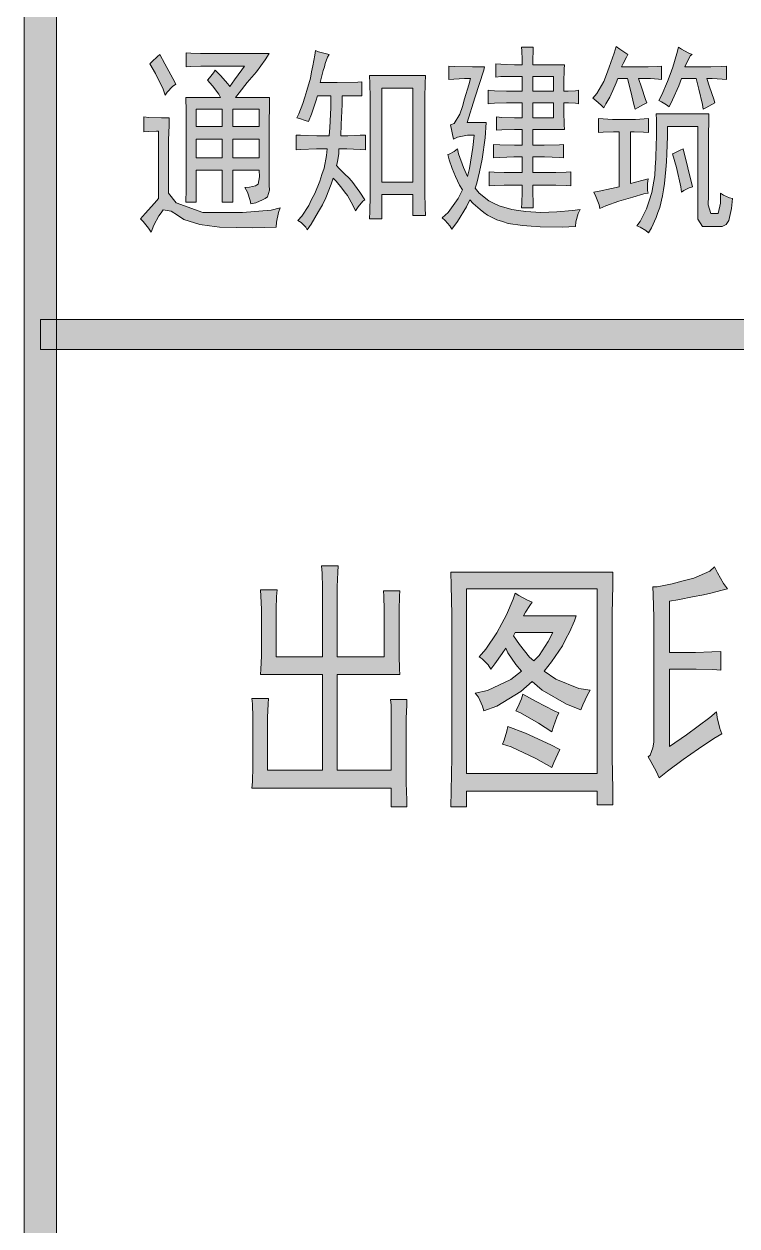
# Model space of a CAD drawing. Header units: millimetres. Extents: x 805 to 6044844, y 120 to 7887884.
# Drawn here: x 6035803 to 6037341, y 7860409 to 7863004 of the extents above; entities that cross this region are included whole.
import ezdxf

# ---------------------------------------------------------------- set-up
doc = ezdxf.new("R2010")
doc.units = ezdxf.units.MM

msp = doc.modelspace()

# ---------------------------------------------------------------- hatches: boundary and pattern name
h = msp.add_hatch(color=0)
h.dxf.hatch_style = 2
h.paths.add_polyline_path([(6035873.4, 7800292.4), (6035803.1, 7800292.4), (6035803.1, 7886384.4), (6035873.4, 7886384.4)])
h = msp.add_hatch(color=0)
h.dxf.hatch_style = 2
h.paths.add_polyline_path([(6036096.1, 7862938), (6036106.9, 7862918.1), (6036124, 7862885.9), (6036130.5, 7862874.1), (6036123.5, 7862868.7), (6036111.7, 7862856.9), (6036107.4, 7862850.5), (6036103.1, 7862862.8), (6036086.5, 7862896.6), (6036074.7, 7862918.1), (6036079.5, 7862922.9), (6036090.2, 7862933.1)])
h = msp.add_hatch(color=0)
h.paths.add_polyline_path([(6036331.7, 7862940.1), (6036323.2, 7862926.1), (6036304.4, 7862900.9), (6036294.2, 7862889.1), (6036284.5, 7862877.3), (6036267.3, 7862855.3), (6036259.3, 7862845.1), (6036332.8, 7862845.1), (6036332.3, 7862826.9), (6036331.7, 7862790.4), (6036331.7, 7862772.7), (6036331.7, 7862656.2), (6036332.3, 7862644.9), (6036328, 7862631), (6036323.2, 7862627.2), (6036317.8, 7862624), (6036302.8, 7862618.1), (6036292.6, 7862615.4), (6036291, 7862622.9), (6036285.1, 7862640.6), (6036279.7, 7862650.8), (6036289.3, 7862651.9), (6036302.2, 7862654.6), (6036304.9, 7862656.2), (6036308.1, 7862657.8), (6036310.8, 7862673.9), (6036310.3, 7862688.4), (6036253.4, 7862688.4), (6036253.4, 7862619.2), (6036230.3, 7862619.2), (6036230.3, 7862688.4), (6036174.5, 7862688.4), (6036174.5, 7862619.2), (6036152, 7862619.2), (6036152.5, 7862646.5), (6036153, 7862702.4), (6036153, 7862730.3), (6036153, 7862758.2), (6036152.5, 7862815.6), (6036152, 7862845.1), (6036226.6, 7862845.1), (6036223.3, 7862852.1), (6036209.4, 7862870.3), (6036198.6, 7862882.7), (6036202.9, 7862887.5), (6036211.5, 7862898.2), (6036215.3, 7862904.1), (6036226.6, 7862892.3), (6036242.7, 7862874.6), (6036246.9, 7862868.7), (6036257.1, 7862883.2), (6036272.7, 7862905.2), (6036278.6, 7862912.7), (6036197.6, 7862912.7), (6036184.7, 7862912.7), (6036162.7, 7862912.2), (6036153, 7862911.1), (6036153, 7862941.7), (6036162.7, 7862940.6), (6036183.6, 7862940.1), (6036194.9, 7862940.1)])
h.paths.add_polyline_path([(6036310.3, 7862715.2), (6036310.3, 7862755.5), (6036253.4, 7862755.5), (6036253.4, 7862715.2)])
h.paths.add_polyline_path([(6036230.3, 7862715.2), (6036230.3, 7862755.5), (6036174.5, 7862755.5), (6036174.5, 7862715.2)])
h.paths.add_polyline_path([(6036310.3, 7862782.9), (6036310.3, 7862819.9), (6036253.4, 7862819.9), (6036253.4, 7862782.9)])
h.paths.add_polyline_path([(6036230.3, 7862782.9), (6036230.3, 7862819.9), (6036174.5, 7862819.9), (6036174.5, 7862782.9)])
h = msp.add_hatch(color=0)
h.dxf.hatch_style = 2
h.paths.add_polyline_path([(6036394, 7862580), (6036402, 7862589.1), (6036417.1, 7862611.7), (6036423.5, 7862625.1), (6036430.5, 7862638), (6036441.2, 7862664.8), (6036445.5, 7862678.7), (6036450.3, 7862692.7), (6036455.7, 7862720.1), (6036457.3, 7862734), (6036433.7, 7862734), (6036400.4, 7862732.9), (6036390.2, 7862731.9), (6036390.2, 7862764.1), (6036399.4, 7862763.5), (6036434.8, 7862762.5), (6036461.1, 7862762.5), (6036462.7, 7862780.2), (6036464.8, 7862823.1), (6036464.8, 7862848.9), (6036435.9, 7862848.9), (6036432.6, 7862837.1), (6036423, 7862809.2), (6036416.5, 7862793.1), (6036409.6, 7862795.2), (6036397.2, 7862799.5), (6036391.3, 7862801.1), (6036395.6, 7862809.7), (6036404.7, 7862832.2), (6036409, 7862846.2), (6036413.3, 7862860.1), (6036420.8, 7862887), (6036423.5, 7862900.4), (6036426.2, 7862913.3), (6036430.5, 7862936.3), (6036432.1, 7862946.5), (6036438, 7862943.9), (6036452.5, 7862940.1), (6036461.1, 7862938), (6036457.9, 7862932.1), (6036452.5, 7862918.6), (6036450.9, 7862911.1), (6036448.7, 7862903.6), (6036444.4, 7862886.4), (6036441.8, 7862877.3), (6036478.3, 7862877.3), (6036522.8, 7862878.4), (6036531.9, 7862878.9), (6036531.9, 7862848.9), (6036489, 7862848.9), (6036489, 7862830.1), (6036487.4, 7862787.1), (6036486.3, 7862762.5), (6036501.3, 7862762.5), (6036528.2, 7862763.5), (6036539.4, 7862764.1), (6036539.4, 7862731.9), (6036528.2, 7862732.9), (6036499.7, 7862734), (6036482.5, 7862734), (6036482, 7862724.4), (6036479.3, 7862706.6), (6036477.2, 7862698.1), (6036483.1, 7862692.2), (6036496, 7862679.3), (6036502.9, 7862672.3), (6036509.9, 7862664.8), (6036527.6, 7862640.6), (6036538.4, 7862624), (6036534.1, 7862621.3), (6036523.9, 7862609.5), (6036518, 7862600.4), (6036512.1, 7862612.7), (6036500.8, 7862633.7), (6036494.4, 7862641.7), (6036488.5, 7862649.8), (6036476.1, 7862664.2), (6036469.7, 7862671.2), (6036465.9, 7862657.8), (6036454.1, 7862628.8), (6036446.6, 7862613.8), (6036438.5, 7862598.8), (6036422.4, 7862571.4), (6036413.9, 7862559.6), (6036411.2, 7862565), (6036401, 7862575.2)])
h = msp.add_hatch(color=0)
h.paths.add_polyline_path([(6036877.5, 7862916), (6036877.5, 7862927.2), (6036877, 7862946), (6036876.5, 7862953.5), (6036901.7, 7862953.5), (6036901.2, 7862946), (6036900.6, 7862927.2), (6036900.6, 7862916), (6036968.8, 7862916), (6036968.2, 7862906.3), (6036967.7, 7862877.3), (6036967.7, 7862858.5), (6036976.8, 7862858.5), (6036992.4, 7862859.6), (6036999.4, 7862860.7), (6036999.4, 7862831.7), (6036992.9, 7862832.8), (6036977.4, 7862833.3), (6036967.7, 7862833.3), (6036967.7, 7862815.1), (6036968.2, 7862786.1), (6036968.8, 7862775.9), (6036900.6, 7862775.9), (6036900.6, 7862742.1), (6036925.3, 7862742.1), (6036958, 7862743.1), (6036966.6, 7862743.7), (6036966.6, 7862715.2), (6036959.1, 7862715.8), (6036925.8, 7862716.8), (6036900.6, 7862716.8), (6036900.6, 7862683), (6036938.7, 7862683), (6036950.5, 7862683), (6036972.5, 7862684.1), (6036982.7, 7862684.6), (6036982.7, 7862654.6), (6036972.5, 7862655.1), (6036950.5, 7862656.2), (6036938.7, 7862656.2), (6036900.6, 7862656.2), (6036900.6, 7862641.7), (6036901.2, 7862617), (6036901.7, 7862606.8), (6036876.5, 7862606.8), (6036877, 7862617), (6036877.5, 7862641.7), (6036877.5, 7862656.2), (6036848.6, 7862656.2), (6036838.9, 7862656.2), (6036818, 7862655.1), (6036806.7, 7862654.6), (6036806.7, 7862684.6), (6036817.4, 7862684.1), (6036838.9, 7862683), (6036850.2, 7862683), (6036877.5, 7862683), (6036877.5, 7862716.8), (6036859.8, 7862716.8), (6036829.2, 7862715.8), (6036815.8, 7862715.2), (6036815.8, 7862743.7), (6036829.8, 7862743.1), (6036860.9, 7862742.1), (6036877.5, 7862742.1), (6036877.5, 7862775.9), (6036861.4, 7862775.9), (6036833.5, 7862775.3), (6036822.3, 7862774.3), (6036822.3, 7862803.2), (6036833.5, 7862802.2), (6036861.4, 7862801.1), (6036877.5, 7862801.1), (6036877.5, 7862833.3), (6036855, 7862833.3), (6036843.7, 7862833.3), (6036818, 7862832.8), (6036804.6, 7862831.7), (6036804.6, 7862860.7), (6036818, 7862859.6), (6036843.7, 7862858.5), (6036855, 7862858.5), (6036877.5, 7862858.5), (6036877.5, 7862890.7), (6036860.9, 7862890.7), (6036831.9, 7862890.2), (6036820.7, 7862889.1), (6036820.7, 7862918.1), (6036831.9, 7862917), (6036860.9, 7862916)])
h.paths.add_polyline_path([(6036945.2, 7862801.1), (6036945.2, 7862833.3), (6036900.6, 7862833.3), (6036900.6, 7862801.1)])
h.paths.add_polyline_path([(6036945.2, 7862858.5), (6036945.2, 7862890.7), (6036900.6, 7862890.7), (6036900.6, 7862858.5)])
h = msp.add_hatch(color=0)
h.dxf.hatch_style = 2
h.paths.add_polyline_path([(6037105.6, 7862938), (6037102.4, 7862932.1), (6037095.4, 7862918.6), (6037091.7, 7862911.1), (6037136.2, 7862911.1), (6037149.6, 7862911.1), (6037170.6, 7862912.2), (6037178.1, 7862912.7), (6037178.1, 7862884.3), (6037171.6, 7862884.8), (6037154.5, 7862885.9), (6037143.7, 7862885.9), (6037128.7, 7862885.9), (6037135.2, 7862867.1), (6037143.7, 7862840.8), (6037146.4, 7862833.3), (6037139.4, 7862830.1), (6037126.6, 7862823.1), (6037121.2, 7862819.9), (6037119.6, 7862827.4), (6037111.5, 7862860.7), (6037104.6, 7862885.9), (6037084.2, 7862885.9), (6037080.4, 7862876.8), (6037073.4, 7862860.1), (6037069.7, 7862852.6), (6037066.5, 7862845.6), (6037058.4, 7862831.2), (6037054.1, 7862823.1), (6037048.2, 7862828.5), (6037036.4, 7862838.7), (6037030, 7862843.5), (6037038.5, 7862853.7), (6037053.6, 7862879.5), (6037059.5, 7862895), (6037065.4, 7862910.6), (6037076.1, 7862940.6), (6037080.4, 7862955.1), (6037088.5, 7862949.2), (6037101.3, 7862940.6)])
h = msp.add_hatch(color=0)
h.dxf.hatch_style = 2
h.paths.add_polyline_path([(6037194.7, 7862825.3), (6037188.8, 7862829), (6037178.1, 7862836), (6037172.7, 7862838.7), (6037179.2, 7862851), (6037191.5, 7862879.5), (6037196.9, 7862895), (6037202.8, 7862910.6), (6037211.4, 7862940.1), (6037214.6, 7862953.5), (6037221, 7862949.2), (6037235.5, 7862941.7), (6037244.1, 7862938), (6037240.9, 7862935.8), (6037233.4, 7862921.9), (6037228.5, 7862911.1), (6037274.2, 7862911.1), (6037284.9, 7862911.1), (6037307.4, 7862912.2), (6037318.7, 7862912.7), (6037318.7, 7862884.3), (6037309, 7862884.8), (6037287.6, 7862885.9), (6037275.8, 7862885.9), (6037281.7, 7862868.2), (6037290.8, 7862841.9), (6037293.5, 7862833.3), (6037286.5, 7862830.1), (6037273.6, 7862823.1), (6037268.2, 7862819.9), (6037266.6, 7862830.1), (6037259.1, 7862862.8), (6037252.7, 7862885.9), (6037221, 7862885.9), (6037215.7, 7862870.3), (6037202.2, 7862840.3)])
h = msp.add_hatch(color=0)
h.dxf.hatch_style = 2
h.paths.add_polyline_path([(6036796.5, 7862911.1), (6036794.9, 7862904.1), (6036775.6, 7862844.6), (6036758.9, 7862791.4), (6036800.3, 7862791.4), (6036797.6, 7862758.2), (6036791.1, 7862712), (6036788.5, 7862698.1), (6036785.8, 7862684.6), (6036779.9, 7862660.5), (6036776.6, 7862649.2), (6036785.2, 7862638.5), (6036805.6, 7862621.9), (6036816.9, 7862616.5), (6036828.2, 7862611.1), (6036855, 7862603.1), (6036870, 7862600.9), (6036885.6, 7862599.3), (6036917.8, 7862597.2), (6036935, 7862597.7), (6036952.1, 7862598.2), (6036986, 7862600.9), (6037003.1, 7862603.6), (6036998.8, 7862595), (6036993.5, 7862576.8), (6036992.9, 7862566.6), (6036964, 7862565.5), (6036916.2, 7862566), (6036897.4, 7862567.6), (6036878.6, 7862568.7), (6036847.5, 7862573.5), (6036835.1, 7862577.3), (6036822.8, 7862581.1), (6036802.9, 7862591.3), (6036794.9, 7862597.2), (6036786.8, 7862603.1), (6036771.8, 7862616.5), (6036764.8, 7862624), (6036757.3, 7862609), (6036738, 7862577.3), (6036725.7, 7862561.2), (6036721.4, 7862568.2), (6036711.2, 7862580), (6036705.3, 7862585.4), (6036718.2, 7862597.2), (6036739.6, 7862627.2), (6036748.7, 7862646), (6036742.8, 7862656.2), (6036733.7, 7862674.4), (6036730, 7862683), (6036726.7, 7862691.6), (6036720.3, 7862710.9), (6036717.1, 7862722.2), (6036720.3, 7862722.7), (6036731, 7862728.7), (6036738.5, 7862734), (6036740.2, 7862723.8), (6036750.9, 7862694.3), (6036760, 7862674.4), (6036764.3, 7862692.2), (6036771.3, 7862737.2), (6036774, 7862764.1), (6036760, 7862764.1), (6036738, 7862759.8), (6036729.4, 7862755.5), (6036723, 7862786.1), (6036731, 7862789.3), (6036743.4, 7862809.2), (6036748.7, 7862825.8), (6036753.6, 7862842.4), (6036762.7, 7862872.5), (6036766.5, 7862885.9), (6036753.6, 7862885.9), (6036730, 7862884.8), (6036719.2, 7862884.3), (6036719.2, 7862912.7), (6036732.1, 7862912.2), (6036770.7, 7862911.1)])
h = msp.add_hatch(color=0)
h.paths.add_polyline_path([(6036668.8, 7862892.3), (6036668.2, 7862875.7), (6036667.7, 7862845.1), (6036667.7, 7862831.7), (6036667.7, 7862656.2), (6036667.7, 7862640.1), (6036668.2, 7862606.8), (6036668.8, 7862590.2), (6036641.9, 7862590.2), (6036641.9, 7862635.8), (6036574.9, 7862635.8), (6036574.9, 7862583.2), (6036548.6, 7862583.2), (6036549.1, 7862599.3), (6036549.6, 7862633.1), (6036549.6, 7862650.8), (6036549.6, 7862831.7), (6036549.6, 7862845.1), (6036549.1, 7862875.7), (6036548.6, 7862892.3)])
h.paths.add_polyline_path([(6036641.9, 7862662.6), (6036641.9, 7862865.5), (6036574.9, 7862865.5), (6036574.9, 7862662.6)])
h = msp.add_hatch(color=0)
h.dxf.hatch_style = 2
h.paths.add_polyline_path([(6037280.6, 7862809.7), (6037280.1, 7862794.7), (6037279.5, 7862765.1), (6037279.5, 7862750.7), (6037279.5, 7862632.6), (6037279, 7862613.8), (6037284.3, 7862595), (6037290.8, 7862595), (6037295.6, 7862595), (6037300.4, 7862595), (6037305.3, 7862617), (6037305.8, 7862639), (6037312.3, 7862634.2), (6037325.1, 7862628.3), (6037331.6, 7862627.2), (6037328.9, 7862605.2), (6037323.5, 7862579.5), (6037320.3, 7862575.2), (6037317.6, 7862570.9), (6037309, 7862566.6), (6037303.7, 7862566.6), (6037276.8, 7862566.6), (6037266.6, 7862566.6), (6037256.4, 7862582.7), (6037256.4, 7862598.8), (6037256.4, 7862782.9), (6037191, 7862782.9), (6037191, 7862761.4), (6037189.9, 7862723.8), (6037188.8, 7862706.6), (6037187.7, 7862690), (6037184.5, 7862659.4), (6037182.4, 7862646), (6037180.2, 7862632.6), (6037174.3, 7862607.9), (6037170.6, 7862597.2), (6037166.8, 7862585.9), (6037156.6, 7862563.9), (6037150.2, 7862553.2), (6037144.3, 7862558), (6037131.9, 7862565.5), (6037125, 7862568.2), (6037132.5, 7862577.3), (6037145.9, 7862604.7), (6037151.3, 7862622.4), (6037157.2, 7862640.1), (6037163.6, 7862676.6), (6037164.7, 7862694.8), (6037165.7, 7862713.6), (6037166.8, 7862745.3), (6037167.4, 7862758.2), (6037167.4, 7862771.6), (6037167.4, 7862797.3), (6037166.8, 7862809.7)])
h = msp.add_hatch(color=0)
h.dxf.hatch_style = 2
h.paths.add_polyline_path([(6036116.5, 7862801.1), (6036116, 7862784.5), (6036114.9, 7862753.9), (6036114.9, 7862740.5), (6036114.9, 7862639), (6036131, 7862618.1), (6036189, 7862597.2), (6036231.9, 7862597.2), (6036274.3, 7862597.2), (6036336, 7862602), (6036355.9, 7862606.8), (6036352.1, 7862597.2), (6036347.8, 7862575.7), (6036346.8, 7862565), (6036296.3, 7862563.9), (6036224.4, 7862565.5), (6036202.9, 7862568.2), (6036182, 7862570.9), (6036147.7, 7862582.1), (6036134.2, 7862591.3), (6036120.8, 7862599.8), (6036103.1, 7862602.5), (6036098.8, 7862596.1), (6036094, 7862589.7), (6036083.3, 7862569.3), (6036077.4, 7862554.8), (6036071.5, 7862563.4), (6036060.2, 7862577.3), (6036054.3, 7862583.2), (6036064.5, 7862595), (6036084.3, 7862617), (6036093.5, 7862627.2), (6036093.5, 7862772.7), (6036088.6, 7862772.7), (6036072.5, 7862771.6), (6036061.8, 7862771), (6036061.8, 7862803.2), (6036072, 7862802.2), (6036099.4, 7862801.1)])
h = msp.add_hatch(color=0)
h.dxf.hatch_style = 2
h.paths.add_polyline_path([(6037113.7, 7862797.9), (6037122.3, 7862797.9), (6037140.5, 7862799), (6037150.2, 7862799.5), (6037150.2, 7862769.4), (6037139.4, 7862770), (6037119.6, 7862771), (6037111, 7862771), (6037111, 7862659.4), (6037149.1, 7862669.6), (6037148, 7862659.4), (6037148, 7862644.4), (6037149.1, 7862639), (6037140, 7862636.9), (6037116.4, 7862629.9), (6037101.3, 7862625.6), (6037086.3, 7862621.3), (6037058.4, 7862611.1), (6037045, 7862605.2), (6037043.4, 7862613.8), (6037036.9, 7862631.5), (6037032.1, 7862640.6), (6037043.4, 7862642.8), (6037070.2, 7862648.7), (6037086.9, 7862652.4), (6037086.9, 7862771), (6037075, 7862771), (6037052.5, 7862770), (6037042.3, 7862769.4), (6037042.3, 7862799.5), (6037052.5, 7862799), (6037072.4, 7862797.9), (6037082, 7862797.9)])
h = msp.add_hatch(color=0)
h.dxf.hatch_style = 2
h.paths.add_polyline_path([(6037245.2, 7862652.4), (6037238.2, 7862650.3), (6037226.4, 7862644.4), (6037221, 7862640.6), (6037219.9, 7862652.4), (6037210.3, 7862694.3), (6037202.2, 7862723.8), (6037207.1, 7862726), (6037218.3, 7862731.3), (6037224.8, 7862734)])
h = msp.add_hatch(color=0)
h.dxf.hatch_style = 2
h.paths.add_polyline_path([(6035838.5, 7862301.5), (6035838.5, 7862365.9), (6043344, 7862365.9), (6043344, 7862301.5)])
h = msp.add_hatch(color=0)
h.dxf.hatch_style = 2
h.paths.add_polyline_path([(6036348.9, 7861782.5), (6036347.8, 7861768), (6036347.3, 7861740.6), (6036347.3, 7861728.3), (6036347.3, 7861638.1), (6036446.6, 7861638.1), (6036446.6, 7861771.2), (6036446.6, 7861786.8), (6036446.1, 7861818.4), (6036445, 7861834), (6036480.4, 7861834), (6036479.9, 7861820.6), (6036478.8, 7861788.9), (6036478.8, 7861771.2), (6036478.8, 7861638.1), (6036580.2, 7861638.1), (6036580.2, 7861721.8), (6036580.2, 7861739.5), (6036579.2, 7861769.1), (6036578.6, 7861780.3), (6036614, 7861780.3), (6036613, 7861769.1), (6036612.4, 7861738.5), (6036612.4, 7861719.2), (6036612.4, 7861658.5), (6036612.4, 7861640.8), (6036613, 7861611.3), (6036614, 7861600), (6036478.8, 7861600), (6036478.8, 7861392.9), (6036595.3, 7861392.9), (6036595.3, 7861487.3), (6036595.3, 7861504.5), (6036594.7, 7861533.5), (6036593.6, 7861545.8), (6036629.1, 7861545.8), (6036628.5, 7861533.5), (6036627.5, 7861505.6), (6036627.5, 7861489.5), (6036627.5, 7861388), (6036627.5, 7861366), (6036628.5, 7861328.5), (6036629.1, 7861314), (6036595.3, 7861314), (6036595.3, 7861354.7), (6036294.7, 7861354.7), (6036295.8, 7861368.2), (6036296.3, 7861400.9), (6036296.3, 7861419.7), (6036296.3, 7861487.3), (6036296.3, 7861506.6), (6036295.8, 7861536.7), (6036294.7, 7861548), (6036330.1, 7861548), (6036329.6, 7861536.7), (6036328.5, 7861506.6), (6036328.5, 7861487.3), (6036328.5, 7861392.9), (6036446.6, 7861392.9), (6036446.6, 7861600), (6036313.5, 7861600), (6036314, 7861611.3), (6036315.1, 7861639.2), (6036315.1, 7861656.4), (6036315.1, 7861726.1), (6036315.1, 7861740.6), (6036314, 7861769.1), (6036313.5, 7861782.5)])
h = msp.add_hatch(color=0)
h.paths.add_polyline_path([(6037073.4, 7861820.6), (6037072.9, 7861792.7), (6037071.8, 7861730.4), (6037071.8, 7861696.6), (6037071.8, 7861455.6), (6037071.8, 7861420.8), (6037072.9, 7861352.1), (6037073.4, 7861318.3), (6037039.6, 7861318.3), (6037039.6, 7861347.8), (6036757.9, 7861347.8), (6036757.9, 7861314), (6036724.1, 7861314), (6036724.6, 7861348.8), (6036725.7, 7861420.8), (6036725.7, 7861458.3), (6036725.7, 7861696.6), (6036725.7, 7861729.4), (6036724.6, 7861791.6), (6036724.1, 7861820.6)])
h.paths.add_polyline_path([(6037039.6, 7861385.9), (6037039.6, 7861784.6), (6036757.9, 7861784.6), (6036757.9, 7861385.9)])
h = msp.add_hatch(color=0)
h.dxf.hatch_style = 2
h.paths.add_polyline_path([(6037308.5, 7861471.7), (6037291.3, 7861461.5), (6037258.1, 7861439.5), (6037241.4, 7861427.7), (6037225.3, 7861415.9), (6037191, 7861390.7), (6037173.3, 7861376.8), (6037167.4, 7861389.6), (6037155.5, 7861412.2), (6037149.6, 7861421.8), (6037153.9, 7861425.6), (6037159.8, 7861441.2), (6037161.4, 7861453.5), (6037161.4, 7861690.2), (6037161.4, 7861722.9), (6037160.4, 7861772.3), (6037159.8, 7861788.9), (6037169, 7861788.9), (6037201.2, 7861795.4), (6037224.8, 7861801.8), (6037247.9, 7861807.7), (6037282.2, 7861822.7), (6037292.9, 7861831.9), (6037298.8, 7861819.5), (6037312.3, 7861795.9), (6037320.3, 7861784.6), (6037309, 7861781.4), (6037281.7, 7861774.4), (6037265, 7861771.2), (6037248.9, 7861768), (6037213.5, 7861761), (6037195.3, 7861757.8), (6037195.3, 7861647.2), (6037235.5, 7861647.2), (6037251.6, 7861647.2), (6037287, 7861648.3), (6037306.4, 7861649.4), (6037306.4, 7861609.1), (6037288.6, 7861610.2), (6037253.2, 7861611.3), (6037235.5, 7861611.3), (6037195.3, 7861611.3), (6037195.3, 7861444.4), (6037232.3, 7861469.6), (6037282.7, 7861506.6), (6037296.7, 7861519), (6037298.3, 7861506.6), (6037304.2, 7861483)])
h = msp.add_hatch(color=0)
h.paths.add_polyline_path([(6036899.5, 7861755.6), (6036894.2, 7861748.7), (6036885.1, 7861734.2), (6036880.8, 7861726.1), (6036994, 7861726.1), (6036990.8, 7861715.9), (6036979.5, 7861691.2), (6036972, 7861676.8), (6036964.5, 7861661.7), (6036940.9, 7861626.8), (6036924.8, 7861607), (6036950, 7861589.8), (6036999.9, 7861569.4), (6037024.6, 7861566.2), (6037018.7, 7861556), (6037008.5, 7861534.5), (6037004.2, 7861523.3), (6036973.1, 7861535.6), (6036920.5, 7861566.2), (6036899.5, 7861584.4), (6036874.9, 7861563), (6036822.8, 7861531.3), (6036794.9, 7861521.1), (6036792.2, 7861531.3), (6036783.1, 7861550.6), (6036776.1, 7861559.2), (6036802.9, 7861565.1), (6036852.9, 7861588.7), (6036875.9, 7861607), (6036864.1, 7861621.5), (6036847, 7861646.2), (6036842.1, 7861656.4), (6036834.6, 7861645.1), (6036818.5, 7861622.6), (6036809.9, 7861611.3), (6036804, 7861620.4), (6036791.1, 7861633.8), (6036784.7, 7861638.1), (6036799.2, 7861654.2), (6036823.3, 7861689.6), (6036833.5, 7861709.5), (6036843.7, 7861728.8), (6036858.2, 7861762.1), (6036862.5, 7861775.5), (6036870.6, 7861770.1), (6036889.4, 7861759.9)])
h.paths.add_polyline_path([(6036858.8, 7861683.2), (6036871.6, 7861664.4), (6036893.6, 7861637), (6036902.8, 7861629.5), (6036914, 7861640.8), (6036933.9, 7861670.9), (6036943.6, 7861690.2), (6036862.5, 7861690.2)])
h = msp.add_hatch(color=0)
h.dxf.hatch_style = 2
h.paths.add_polyline_path([(6036879.2, 7861557.1), (6036908.1, 7861541.5), (6036946.8, 7861521.1), (6036957, 7861516.8), (6036952.7, 7861507.7), (6036945.2, 7861487.3), (6036941.9, 7861476), (6036913, 7861494.3), (6036874.3, 7861516.8), (6036864.1, 7861521.1), (6036868.4, 7861529.2), (6036875.9, 7861546.9)])
h = msp.add_hatch(color=0)
h.dxf.hatch_style = 2
h.paths.add_polyline_path([(6036847, 7861487.3), (6036884.5, 7861472.8), (6036939.8, 7861448.1), (6036958.6, 7861437.9), (6036954.3, 7861428.8), (6036945.7, 7861409.5), (6036941.9, 7861399.3), (6036907.1, 7861418.6), (6036853.9, 7861443.3), (6036835.1, 7861449.2), (6036838.9, 7861458.3), (6036844.8, 7861477.1)])

# ---------------------------------------------------------------- linework, layer by layer
at = {"color": 0, "lineweight": 0}
for points in [[(6035873.4, 7800292.4), (6035803.1, 7800292.4), (6035803.1, 7886384.4), (6035873.4, 7886384.4)], [(6036096.1, 7862938), (6036106.9, 7862918.1), (6036124, 7862885.9), (6036130.5, 7862874.1), (6036123.5, 7862868.7), (6036111.7, 7862856.9), (6036107.4, 7862850.5), (6036103.1, 7862862.8), (6036086.5, 7862896.6), (6036074.7, 7862918.1), (6036079.5, 7862922.9), (6036090.2, 7862933.1)], [(6036331.7, 7862940.1), (6036323.2, 7862926.1), (6036304.4, 7862900.9), (6036294.2, 7862889.1), (6036284.5, 7862877.3), (6036267.3, 7862855.3), (6036259.3, 7862845.1), (6036332.8, 7862845.1), (6036332.3, 7862826.9), (6036331.7, 7862790.4), (6036331.7, 7862772.7), (6036331.7, 7862656.2), (6036332.3, 7862644.9), (6036328, 7862631), (6036323.2, 7862627.2), (6036317.8, 7862624), (6036302.8, 7862618.1), (6036292.6, 7862615.4), (6036291, 7862622.9), (6036285.1, 7862640.6), (6036279.7, 7862650.8), (6036289.3, 7862651.9), (6036302.2, 7862654.6), (6036304.9, 7862656.2), (6036308.1, 7862657.8), (6036310.8, 7862673.9), (6036310.3, 7862688.4), (6036253.4, 7862688.4), (6036253.4, 7862619.2), (6036230.3, 7862619.2), (6036230.3, 7862688.4), (6036174.5, 7862688.4), (6036174.5, 7862619.2), (6036152, 7862619.2), (6036152.5, 7862646.5), (6036153, 7862702.4), (6036153, 7862730.3), (6036153, 7862758.2), (6036152.5, 7862815.6), (6036152, 7862845.1), (6036226.6, 7862845.1), (6036223.3, 7862852.1), (6036209.4, 7862870.3), (6036198.6, 7862882.7), (6036202.9, 7862887.5), (6036211.5, 7862898.2), (6036215.3, 7862904.1), (6036226.6, 7862892.3), (6036242.7, 7862874.6), (6036246.9, 7862868.7), (6036257.1, 7862883.2), (6036272.7, 7862905.2), (6036278.6, 7862912.7), (6036197.6, 7862912.7), (6036184.7, 7862912.7), (6036162.7, 7862912.2), (6036153, 7862911.1), (6036153, 7862941.7), (6036162.7, 7862940.6), (6036183.6, 7862940.1), (6036194.9, 7862940.1)], [(6036394, 7862580), (6036402, 7862589.1), (6036417.1, 7862611.7), (6036423.5, 7862625.1), (6036430.5, 7862638), (6036441.2, 7862664.8), (6036445.5, 7862678.7), (6036450.3, 7862692.7), (6036455.7, 7862720.1), (6036457.3, 7862734), (6036433.7, 7862734), (6036400.4, 7862732.9), (6036390.2, 7862731.9), (6036390.2, 7862764.1), (6036399.4, 7862763.5), (6036434.8, 7862762.5), (6036461.1, 7862762.5), (6036462.7, 7862780.2), (6036464.8, 7862823.1), (6036464.8, 7862848.9), (6036435.9, 7862848.9), (6036432.6, 7862837.1), (6036423, 7862809.2), (6036416.5, 7862793.1), (6036409.6, 7862795.2), (6036397.2, 7862799.5), (6036391.3, 7862801.1), (6036395.6, 7862809.7), (6036404.7, 7862832.2), (6036409, 7862846.2), (6036413.3, 7862860.1), (6036420.8, 7862887), (6036423.5, 7862900.4), (6036426.2, 7862913.3), (6036430.5, 7862936.3), (6036432.1, 7862946.5), (6036438, 7862943.9), (6036452.5, 7862940.1), (6036461.1, 7862938), (6036457.9, 7862932.1), (6036452.5, 7862918.6), (6036450.9, 7862911.1), (6036448.7, 7862903.6), (6036444.4, 7862886.4), (6036441.8, 7862877.3), (6036478.3, 7862877.3), (6036522.8, 7862878.4), (6036531.9, 7862878.9), (6036531.9, 7862848.9), (6036489, 7862848.9), (6036489, 7862830.1), (6036487.4, 7862787.1), (6036486.3, 7862762.5), (6036501.3, 7862762.5), (6036528.2, 7862763.5), (6036539.4, 7862764.1), (6036539.4, 7862731.9), (6036528.2, 7862732.9), (6036499.7, 7862734), (6036482.5, 7862734), (6036482, 7862724.4), (6036479.3, 7862706.6), (6036477.2, 7862698.1), (6036483.1, 7862692.2), (6036496, 7862679.3), (6036502.9, 7862672.3), (6036509.9, 7862664.8), (6036527.6, 7862640.6), (6036538.4, 7862624), (6036534.1, 7862621.3), (6036523.9, 7862609.5), (6036518, 7862600.4), (6036512.1, 7862612.7), (6036500.8, 7862633.7), (6036494.4, 7862641.7), (6036488.5, 7862649.8), (6036476.1, 7862664.2), (6036469.7, 7862671.2), (6036465.9, 7862657.8), (6036454.1, 7862628.8), (6036446.6, 7862613.8), (6036438.5, 7862598.8), (6036422.4, 7862571.4), (6036413.9, 7862559.6), (6036411.2, 7862565), (6036401, 7862575.2)], [(6036877.5, 7862916), (6036877.5, 7862927.2), (6036877, 7862946), (6036876.5, 7862953.5), (6036901.7, 7862953.5), (6036901.2, 7862946), (6036900.6, 7862927.2), (6036900.6, 7862916), (6036968.8, 7862916), (6036968.2, 7862906.3), (6036967.7, 7862877.3), (6036967.7, 7862858.5), (6036976.8, 7862858.5), (6036992.4, 7862859.6), (6036999.4, 7862860.7), (6036999.4, 7862831.7), (6036992.9, 7862832.8), (6036977.4, 7862833.3), (6036967.7, 7862833.3), (6036967.7, 7862815.1), (6036968.2, 7862786.1), (6036968.8, 7862775.9), (6036900.6, 7862775.9), (6036900.6, 7862742.1), (6036925.3, 7862742.1), (6036958, 7862743.1), (6036966.6, 7862743.7), (6036966.6, 7862715.2), (6036959.1, 7862715.8), (6036925.8, 7862716.8), (6036900.6, 7862716.8), (6036900.6, 7862683), (6036938.7, 7862683), (6036950.5, 7862683), (6036972.5, 7862684.1), (6036982.7, 7862684.6), (6036982.7, 7862654.6), (6036972.5, 7862655.1), (6036950.5, 7862656.2), (6036938.7, 7862656.2), (6036900.6, 7862656.2), (6036900.6, 7862641.7), (6036901.2, 7862617), (6036901.7, 7862606.8), (6036876.5, 7862606.8), (6036877, 7862617), (6036877.5, 7862641.7), (6036877.5, 7862656.2), (6036848.6, 7862656.2), (6036838.9, 7862656.2), (6036818, 7862655.1), (6036806.7, 7862654.6), (6036806.7, 7862684.6), (6036817.4, 7862684.1), (6036838.9, 7862683), (6036850.2, 7862683), (6036877.5, 7862683), (6036877.5, 7862716.8), (6036859.8, 7862716.8), (6036829.2, 7862715.8), (6036815.8, 7862715.2), (6036815.8, 7862743.7), (6036829.8, 7862743.1), (6036860.9, 7862742.1), (6036877.5, 7862742.1), (6036877.5, 7862775.9), (6036861.4, 7862775.9), (6036833.5, 7862775.3), (6036822.3, 7862774.3), (6036822.3, 7862803.2), (6036833.5, 7862802.2), (6036861.4, 7862801.1), (6036877.5, 7862801.1), (6036877.5, 7862833.3), (6036855, 7862833.3), (6036843.7, 7862833.3), (6036818, 7862832.8), (6036804.6, 7862831.7), (6036804.6, 7862860.7), (6036818, 7862859.6), (6036843.7, 7862858.5), (6036855, 7862858.5), (6036877.5, 7862858.5), (6036877.5, 7862890.7), (6036860.9, 7862890.7), (6036831.9, 7862890.2), (6036820.7, 7862889.1), (6036820.7, 7862918.1), (6036831.9, 7862917), (6036860.9, 7862916)], [(6037105.6, 7862938), (6037102.4, 7862932.1), (6037095.4, 7862918.6), (6037091.7, 7862911.1), (6037136.2, 7862911.1), (6037149.6, 7862911.1), (6037170.6, 7862912.2), (6037178.1, 7862912.7), (6037178.1, 7862884.3), (6037171.6, 7862884.8), (6037154.5, 7862885.9), (6037143.7, 7862885.9), (6037128.7, 7862885.9), (6037135.2, 7862867.1), (6037143.7, 7862840.8), (6037146.4, 7862833.3), (6037139.4, 7862830.1), (6037126.6, 7862823.1), (6037121.2, 7862819.9), (6037119.6, 7862827.4), (6037111.5, 7862860.7), (6037104.6, 7862885.9), (6037084.2, 7862885.9), (6037080.4, 7862876.8), (6037073.4, 7862860.1), (6037069.7, 7862852.6), (6037066.5, 7862845.6), (6037058.4, 7862831.2), (6037054.1, 7862823.1), (6037048.2, 7862828.5), (6037036.4, 7862838.7), (6037030, 7862843.5), (6037038.5, 7862853.7), (6037053.6, 7862879.5), (6037059.5, 7862895), (6037065.4, 7862910.6), (6037076.1, 7862940.6), (6037080.4, 7862955.1), (6037088.5, 7862949.2), (6037101.3, 7862940.6)], [(6037194.7, 7862825.3), (6037188.8, 7862829), (6037178.1, 7862836), (6037172.7, 7862838.7), (6037179.2, 7862851), (6037191.5, 7862879.5), (6037196.9, 7862895), (6037202.8, 7862910.6), (6037211.4, 7862940.1), (6037214.6, 7862953.5), (6037221, 7862949.2), (6037235.5, 7862941.7), (6037244.1, 7862938), (6037240.9, 7862935.8), (6037233.4, 7862921.9), (6037228.5, 7862911.1), (6037274.2, 7862911.1), (6037284.9, 7862911.1), (6037307.4, 7862912.2), (6037318.7, 7862912.7), (6037318.7, 7862884.3), (6037309, 7862884.8), (6037287.6, 7862885.9), (6037275.8, 7862885.9), (6037281.7, 7862868.2), (6037290.8, 7862841.9), (6037293.5, 7862833.3), (6037286.5, 7862830.1), (6037273.6, 7862823.1), (6037268.2, 7862819.9), (6037266.6, 7862830.1), (6037259.1, 7862862.8), (6037252.7, 7862885.9), (6037221, 7862885.9), (6037215.7, 7862870.3), (6037202.2, 7862840.3)], [(6036796.5, 7862911.1), (6036794.9, 7862904.1), (6036775.6, 7862844.6), (6036758.9, 7862791.4), (6036800.3, 7862791.4), (6036797.6, 7862758.2), (6036791.1, 7862712), (6036788.5, 7862698.1), (6036785.8, 7862684.6), (6036779.9, 7862660.5), (6036776.6, 7862649.2), (6036785.2, 7862638.5), (6036805.6, 7862621.9), (6036816.9, 7862616.5), (6036828.2, 7862611.1), (6036855, 7862603.1), (6036870, 7862600.9), (6036885.6, 7862599.3), (6036917.8, 7862597.2), (6036935, 7862597.7), (6036952.1, 7862598.2), (6036986, 7862600.9), (6037003.1, 7862603.6), (6036998.8, 7862595), (6036993.5, 7862576.8), (6036992.9, 7862566.6), (6036964, 7862565.5), (6036916.2, 7862566), (6036897.4, 7862567.6), (6036878.6, 7862568.7), (6036847.5, 7862573.5), (6036835.1, 7862577.3), (6036822.8, 7862581.1), (6036802.9, 7862591.3), (6036794.9, 7862597.2), (6036786.8, 7862603.1), (6036771.8, 7862616.5), (6036764.8, 7862624), (6036757.3, 7862609), (6036738, 7862577.3), (6036725.7, 7862561.2), (6036721.4, 7862568.2), (6036711.2, 7862580), (6036705.3, 7862585.4), (6036718.2, 7862597.2), (6036739.6, 7862627.2), (6036748.7, 7862646), (6036742.8, 7862656.2), (6036733.7, 7862674.4), (6036730, 7862683), (6036726.7, 7862691.6), (6036720.3, 7862710.9), (6036717.1, 7862722.2), (6036720.3, 7862722.7), (6036731, 7862728.7), (6036738.5, 7862734), (6036740.2, 7862723.8), (6036750.9, 7862694.3), (6036760, 7862674.4), (6036764.3, 7862692.2), (6036771.3, 7862737.2), (6036774, 7862764.1), (6036760, 7862764.1), (6036738, 7862759.8), (6036729.4, 7862755.5), (6036723, 7862786.1), (6036731, 7862789.3), (6036743.4, 7862809.2), (6036748.7, 7862825.8), (6036753.6, 7862842.4), (6036762.7, 7862872.5), (6036766.5, 7862885.9), (6036753.6, 7862885.9), (6036730, 7862884.8), (6036719.2, 7862884.3), (6036719.2, 7862912.7), (6036732.1, 7862912.2), (6036770.7, 7862911.1)], [(6036668.8, 7862892.3), (6036668.2, 7862875.7), (6036667.7, 7862845.1), (6036667.7, 7862831.7), (6036667.7, 7862656.2), (6036667.7, 7862640.1), (6036668.2, 7862606.8), (6036668.8, 7862590.2), (6036641.9, 7862590.2), (6036641.9, 7862635.8), (6036574.9, 7862635.8), (6036574.9, 7862583.2), (6036548.6, 7862583.2), (6036549.1, 7862599.3), (6036549.6, 7862633.1), (6036549.6, 7862650.8), (6036549.6, 7862831.7), (6036549.6, 7862845.1), (6036549.1, 7862875.7), (6036548.6, 7862892.3)], [(6036945.2, 7862858.5), (6036945.2, 7862890.7), (6036900.6, 7862890.7), (6036900.6, 7862858.5)], [(6036641.9, 7862662.6), (6036641.9, 7862865.5), (6036574.9, 7862865.5), (6036574.9, 7862662.6)], [(6036945.2, 7862801.1), (6036945.2, 7862833.3), (6036900.6, 7862833.3), (6036900.6, 7862801.1)], [(6036230.3, 7862782.9), (6036230.3, 7862819.9), (6036174.5, 7862819.9), (6036174.5, 7862782.9)], [(6036310.3, 7862782.9), (6036310.3, 7862819.9), (6036253.4, 7862819.9), (6036253.4, 7862782.9)], [(6037280.6, 7862809.7), (6037280.1, 7862794.7), (6037279.5, 7862765.1), (6037279.5, 7862750.7), (6037279.5, 7862632.6), (6037279, 7862613.8), (6037284.3, 7862595), (6037290.8, 7862595), (6037295.6, 7862595), (6037300.4, 7862595), (6037305.3, 7862617), (6037305.8, 7862639), (6037312.3, 7862634.2), (6037325.1, 7862628.3), (6037331.6, 7862627.2), (6037328.9, 7862605.2), (6037323.5, 7862579.5), (6037320.3, 7862575.2), (6037317.6, 7862570.9), (6037309, 7862566.6), (6037303.7, 7862566.6), (6037276.8, 7862566.6), (6037266.6, 7862566.6), (6037256.4, 7862582.7), (6037256.4, 7862598.8), (6037256.4, 7862782.9), (6037191, 7862782.9), (6037191, 7862761.4), (6037189.9, 7862723.8), (6037188.8, 7862706.6), (6037187.7, 7862690), (6037184.5, 7862659.4), (6037182.4, 7862646), (6037180.2, 7862632.6), (6037174.3, 7862607.9), (6037170.6, 7862597.2), (6037166.8, 7862585.9), (6037156.6, 7862563.9), (6037150.2, 7862553.2), (6037144.3, 7862558), (6037131.9, 7862565.5), (6037125, 7862568.2), (6037132.5, 7862577.3), (6037145.9, 7862604.7), (6037151.3, 7862622.4), (6037157.2, 7862640.1), (6037163.6, 7862676.6), (6037164.7, 7862694.8), (6037165.7, 7862713.6), (6037166.8, 7862745.3), (6037167.4, 7862758.2), (6037167.4, 7862771.6), (6037167.4, 7862797.3), (6037166.8, 7862809.7)], [(6036116.5, 7862801.1), (6036116, 7862784.5), (6036114.9, 7862753.9), (6036114.9, 7862740.5), (6036114.9, 7862639), (6036131, 7862618.1), (6036189, 7862597.2), (6036231.9, 7862597.2), (6036274.3, 7862597.2), (6036336, 7862602), (6036355.9, 7862606.8), (6036352.1, 7862597.2), (6036347.8, 7862575.7), (6036346.8, 7862565), (6036296.3, 7862563.9), (6036224.4, 7862565.5), (6036202.9, 7862568.2), (6036182, 7862570.9), (6036147.7, 7862582.1), (6036134.2, 7862591.3), (6036120.8, 7862599.8), (6036103.1, 7862602.5), (6036098.8, 7862596.1), (6036094, 7862589.7), (6036083.3, 7862569.3), (6036077.4, 7862554.8), (6036071.5, 7862563.4), (6036060.2, 7862577.3), (6036054.3, 7862583.2), (6036064.5, 7862595), (6036084.3, 7862617), (6036093.5, 7862627.2), (6036093.5, 7862772.7), (6036088.6, 7862772.7), (6036072.5, 7862771.6), (6036061.8, 7862771), (6036061.8, 7862803.2), (6036072, 7862802.2), (6036099.4, 7862801.1)], [(6037113.7, 7862797.9), (6037122.3, 7862797.9), (6037140.5, 7862799), (6037150.2, 7862799.5), (6037150.2, 7862769.4), (6037139.4, 7862770), (6037119.6, 7862771), (6037111, 7862771), (6037111, 7862659.4), (6037149.1, 7862669.6), (6037148, 7862659.4), (6037148, 7862644.4), (6037149.1, 7862639), (6037140, 7862636.9), (6037116.4, 7862629.9), (6037101.3, 7862625.6), (6037086.3, 7862621.3), (6037058.4, 7862611.1), (6037045, 7862605.2), (6037043.4, 7862613.8), (6037036.9, 7862631.5), (6037032.1, 7862640.6), (6037043.4, 7862642.8), (6037070.2, 7862648.7), (6037086.9, 7862652.4), (6037086.9, 7862771), (6037075, 7862771), (6037052.5, 7862770), (6037042.3, 7862769.4), (6037042.3, 7862799.5), (6037052.5, 7862799), (6037072.4, 7862797.9), (6037082, 7862797.9)], [(6036230.3, 7862715.2), (6036230.3, 7862755.5), (6036174.5, 7862755.5), (6036174.5, 7862715.2)], [(6036310.3, 7862715.2), (6036310.3, 7862755.5), (6036253.4, 7862755.5), (6036253.4, 7862715.2)], [(6037245.2, 7862652.4), (6037238.2, 7862650.3), (6037226.4, 7862644.4), (6037221, 7862640.6), (6037219.9, 7862652.4), (6037210.3, 7862694.3), (6037202.2, 7862723.8), (6037207.1, 7862726), (6037218.3, 7862731.3), (6037224.8, 7862734)], [(6035838.5, 7862301.5), (6035838.5, 7862365.9), (6043344, 7862365.9), (6043344, 7862301.5)], [(6036348.9, 7861782.5), (6036347.8, 7861768), (6036347.3, 7861740.6), (6036347.3, 7861728.3), (6036347.3, 7861638.1), (6036446.6, 7861638.1), (6036446.6, 7861771.2), (6036446.6, 7861786.8), (6036446.1, 7861818.4), (6036445, 7861834), (6036480.4, 7861834), (6036479.9, 7861820.6), (6036478.8, 7861788.9), (6036478.8, 7861771.2), (6036478.8, 7861638.1), (6036580.2, 7861638.1), (6036580.2, 7861721.8), (6036580.2, 7861739.5), (6036579.2, 7861769.1), (6036578.6, 7861780.3), (6036614, 7861780.3), (6036613, 7861769.1), (6036612.4, 7861738.5), (6036612.4, 7861719.2), (6036612.4, 7861658.5), (6036612.4, 7861640.8), (6036613, 7861611.3), (6036614, 7861600), (6036478.8, 7861600), (6036478.8, 7861392.9), (6036595.3, 7861392.9), (6036595.3, 7861487.3), (6036595.3, 7861504.5), (6036594.7, 7861533.5), (6036593.6, 7861545.8), (6036629.1, 7861545.8), (6036628.5, 7861533.5), (6036627.5, 7861505.6), (6036627.5, 7861489.5), (6036627.5, 7861388), (6036627.5, 7861366), (6036628.5, 7861328.5), (6036629.1, 7861314), (6036595.3, 7861314), (6036595.3, 7861354.7), (6036294.7, 7861354.7), (6036295.8, 7861368.2), (6036296.3, 7861400.9), (6036296.3, 7861419.7), (6036296.3, 7861487.3), (6036296.3, 7861506.6), (6036295.8, 7861536.7), (6036294.7, 7861548), (6036330.1, 7861548), (6036329.6, 7861536.7), (6036328.5, 7861506.6), (6036328.5, 7861487.3), (6036328.5, 7861392.9), (6036446.6, 7861392.9), (6036446.6, 7861600), (6036313.5, 7861600), (6036314, 7861611.3), (6036315.1, 7861639.2), (6036315.1, 7861656.4), (6036315.1, 7861726.1), (6036315.1, 7861740.6), (6036314, 7861769.1), (6036313.5, 7861782.5)], [(6037073.4, 7861820.6), (6037072.9, 7861792.7), (6037071.8, 7861730.4), (6037071.8, 7861696.6), (6037071.8, 7861455.6), (6037071.8, 7861420.8), (6037072.9, 7861352.1), (6037073.4, 7861318.3), (6037039.6, 7861318.3), (6037039.6, 7861347.8), (6036757.9, 7861347.8), (6036757.9, 7861314), (6036724.1, 7861314), (6036724.6, 7861348.8), (6036725.7, 7861420.8), (6036725.7, 7861458.3), (6036725.7, 7861696.6), (6036725.7, 7861729.4), (6036724.6, 7861791.6), (6036724.1, 7861820.6)], [(6037308.5, 7861471.7), (6037291.3, 7861461.5), (6037258.1, 7861439.5), (6037241.4, 7861427.7), (6037225.3, 7861415.9), (6037191, 7861390.7), (6037173.3, 7861376.8), (6037167.4, 7861389.6), (6037155.5, 7861412.2), (6037149.6, 7861421.8), (6037153.9, 7861425.6), (6037159.8, 7861441.2), (6037161.4, 7861453.5), (6037161.4, 7861690.2), (6037161.4, 7861722.9), (6037160.4, 7861772.3), (6037159.8, 7861788.9), (6037169, 7861788.9), (6037201.2, 7861795.4), (6037224.8, 7861801.8), (6037247.9, 7861807.7), (6037282.2, 7861822.7), (6037292.9, 7861831.9), (6037298.8, 7861819.5), (6037312.3, 7861795.9), (6037320.3, 7861784.6), (6037309, 7861781.4), (6037281.7, 7861774.4), (6037265, 7861771.2), (6037248.9, 7861768), (6037213.5, 7861761), (6037195.3, 7861757.8), (6037195.3, 7861647.2), (6037235.5, 7861647.2), (6037251.6, 7861647.2), (6037287, 7861648.3), (6037306.4, 7861649.4), (6037306.4, 7861609.1), (6037288.6, 7861610.2), (6037253.2, 7861611.3), (6037235.5, 7861611.3), (6037195.3, 7861611.3), (6037195.3, 7861444.4), (6037232.3, 7861469.6), (6037282.7, 7861506.6), (6037296.7, 7861519), (6037298.3, 7861506.6), (6037304.2, 7861483)], [(6037039.6, 7861385.9), (6037039.6, 7861784.6), (6036757.9, 7861784.6), (6036757.9, 7861385.9)], [(6036899.5, 7861755.6), (6036894.2, 7861748.7), (6036885.1, 7861734.2), (6036880.8, 7861726.1), (6036994, 7861726.1), (6036990.8, 7861715.9), (6036979.5, 7861691.2), (6036972, 7861676.8), (6036964.5, 7861661.7), (6036940.9, 7861626.8), (6036924.8, 7861607), (6036950, 7861589.8), (6036999.9, 7861569.4), (6037024.6, 7861566.2), (6037018.7, 7861556), (6037008.5, 7861534.5), (6037004.2, 7861523.3), (6036973.1, 7861535.6), (6036920.5, 7861566.2), (6036899.5, 7861584.4), (6036874.9, 7861563), (6036822.8, 7861531.3), (6036794.9, 7861521.1), (6036792.2, 7861531.3), (6036783.1, 7861550.6), (6036776.1, 7861559.2), (6036802.9, 7861565.1), (6036852.9, 7861588.7), (6036875.9, 7861607), (6036864.1, 7861621.5), (6036847, 7861646.2), (6036842.1, 7861656.4), (6036834.6, 7861645.1), (6036818.5, 7861622.6), (6036809.9, 7861611.3), (6036804, 7861620.4), (6036791.1, 7861633.8), (6036784.7, 7861638.1), (6036799.2, 7861654.2), (6036823.3, 7861689.6), (6036833.5, 7861709.5), (6036843.7, 7861728.8), (6036858.2, 7861762.1), (6036862.5, 7861775.5), (6036870.6, 7861770.1), (6036889.4, 7861759.9)], [(6036858.8, 7861683.2), (6036871.6, 7861664.4), (6036893.6, 7861637), (6036902.8, 7861629.5), (6036914, 7861640.8), (6036933.9, 7861670.9), (6036943.6, 7861690.2), (6036862.5, 7861690.2)], [(6036879.2, 7861557.1), (6036908.1, 7861541.5), (6036946.8, 7861521.1), (6036957, 7861516.8), (6036952.7, 7861507.7), (6036945.2, 7861487.3), (6036941.9, 7861476), (6036913, 7861494.3), (6036874.3, 7861516.8), (6036864.1, 7861521.1), (6036868.4, 7861529.2), (6036875.9, 7861546.9)], [(6036847, 7861487.3), (6036884.5, 7861472.8), (6036939.8, 7861448.1), (6036958.6, 7861437.9), (6036954.3, 7861428.8), (6036945.7, 7861409.5), (6036941.9, 7861399.3), (6036907.1, 7861418.6), (6036853.9, 7861443.3), (6036835.1, 7861449.2), (6036838.9, 7861458.3), (6036844.8, 7861477.1)]]:
    msp.add_lwpolyline(points, close=True, dxfattribs=at)

doc.saveas('drawing.dxf')
